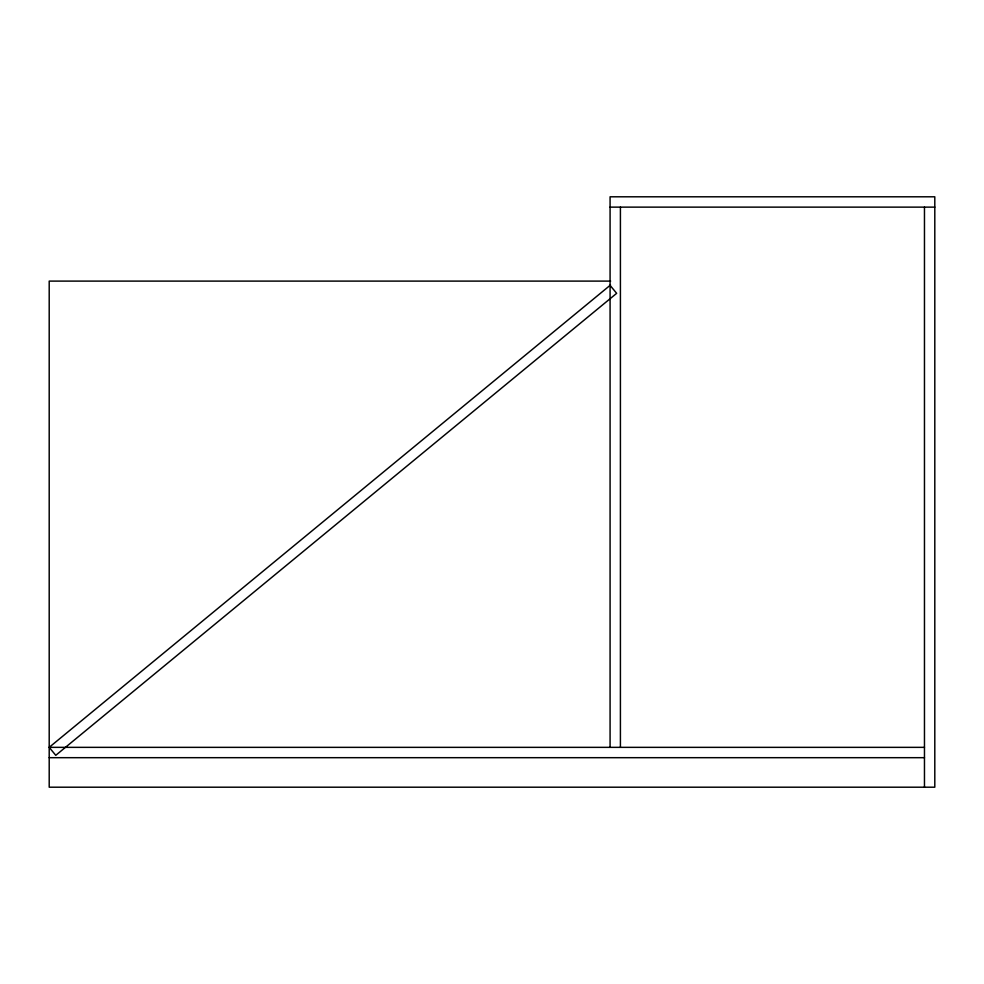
<?xml version="1.0" encoding="UTF-8"?>
<svg xmlns="http://www.w3.org/2000/svg" width="984" height="984" viewBox="0 0 984 984"><rect width="100%" height="100%" fill="white"/><g stroke="black" fill="none" stroke-linecap="round" stroke-linejoin="round"><path stroke-width="1.48" d="M610.08 285.36L616.648 293.33L55.768 755.318L49.2 747.348L610.498 285.016M610.08 207.132L934.8 207.132M610.646 281.104L49.2 281.104L49.2 787.2L934.8 787.2L934.8 196.8L610.08 196.8L610.08 747.348M49.2 747.348L924.468 747.348M49.2 757.68L924.468 757.68M924.468 207.132L924.468 787.2M620.412 207.132L620.412 747.348"/></g></svg>
